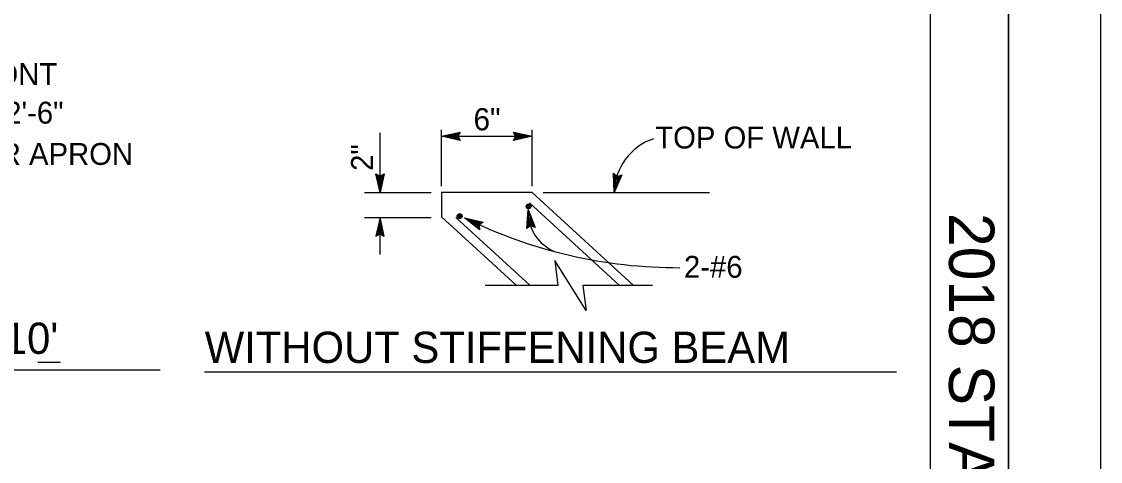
# Model space of a CAD drawing. Extents: x -894 to 866, y -476 to 714.
# Drawn here: x 520.9 to 866, y 219.7 to 360.5 of the extents above; entities that cross this region are included whole.
import ezdxf

# ---------------------------------------------------------------- set-up
doc = ezdxf.new("R2010")
doc.units = 0
for name, color, linetype in [('10 Sheet Format', 7, 'Continuous'), ('56 Stage 3 Anno', 7, 'Continuous'), ('57 Undefined', 7, 'Continuous'), ('60 Nongeo Data', 7, 'Continuous')]:
    doc.layers.add(name, color=color, linetype=linetype)

msp = doc.modelspace()

# ---------------------------------------------------------------- linework, layer by layer
at = {"layer": '10 Sheet Format'}
for p, q in [((836.58, 668.96), (836.58, -431.04)), ((811.55, -406.04), (811.55, 643.96))]:
    msp.add_line(p, q, dxfattribs=at)
for points in [[(-894.04, 713.56), (865.96, 713.56), (865.96, -476.44), (-894.04, -476.44)], [(-863.43, -431.04), (836.58, -431.04), (836.58, 668.96), (-863.43, 668.96)]]:
    msp.add_lwpolyline(points, close=True, dxfattribs=at)
at = {"layer": '56 Stage 3 Anno'}
for p, q in [((635.55, 305.79), (635.55, 324.91)), ((655.17, 307.79), (655.17, 325.79)), ((655.17, 323.79), (661.17, 325.12)), ((656.56, 323.79), (660.93, 324.76)), ((657.93, 323.78), (660.75, 324.41)), ((661.17, 325.12), (660.37, 323.79)), ((661.17, 325.12), (661.17, 325.12)), ((678.97, 323.79), (678.17, 325.13)), ((678.17, 325.13), (678.17, 325.13)), ((678.17, 325.13), (684.17, 323.79)), ((678.38, 324.77), (682.79, 323.79)), ((678.62, 324.41), (681.4, 323.79)), ((684.17, 307.79), (684.17, 325.79)), ((655.17, 323.79), (684.17, 323.79)), ((661.17, 322.45), (655.17, 323.79)), ((655.17, 323.79), (655.17, 323.79)), ((660.95, 322.8), (656.55, 323.79)), ((660.72, 323.16), (657.93, 323.78)), ((659.31, 323.78), (660.52, 324.05)), ((660.54, 323.51), (659.31, 323.78)), ((660.37, 323.79), (661.17, 322.45)), ((661.17, 322.45), (661.17, 322.45)), ((684.17, 323.79), (678.17, 322.46)), ((678.17, 322.46), (678.97, 323.79)), ((678.17, 322.46), (678.17, 322.46)), ((682.78, 323.78), (678.4, 322.82)), ((681.4, 323.79), (678.58, 323.16)), ((678.79, 324.06), (680.02, 323.79)), ((680.02, 323.79), (678.81, 323.52)), ((684.17, 323.79), (684.17, 323.79)), ((635.55, 305.79), (634.22, 311.79)), ((634.22, 311.79), (634.22, 311.79)), ((634.22, 311.79), (635.55, 310.99)), ((635.54, 307.18), (634.58, 311.56)), ((635.55, 308.55), (634.92, 311.38)), ((635.55, 309.94), (635.28, 311.15)), ((635.55, 310.99), (636.89, 311.79)), ((636.89, 311.79), (635.55, 305.79)), ((636.53, 311.58), (635.55, 307.17)), ((636.17, 311.34), (635.55, 308.55)), ((635.82, 311.17), (635.55, 309.94)), ((636.89, 311.79), (636.89, 311.79)), ((710.42, 305.79), (710.25, 311.94)), ((710.25, 311.94), (710.25, 311.94)), ((710.25, 311.94), (711.4, 310.9)), ((712.87, 311.43), (710.42, 305.79)), ((710.68, 307.16), (710.55, 311.64)), ((712.48, 311.28), (710.68, 307.15)), ((710.94, 308.5), (710.86, 311.4)), ((712.08, 311.12), (710.94, 308.5)), ((711.2, 309.86), (711.17, 311.1)), ((711.71, 311.02), (711.2, 309.86)), ((711.4, 310.9), (712.87, 311.43)), ((712.87, 311.43), (712.87, 311.43)), ((630.56, 305.79), (651.92, 305.79)), ((635.55, 305.79), (635.55, 305.79)), ((687.68, 305.79), (740.96, 305.79)), ((710.42, 305.79), (710.42, 305.79)), ((682.45, 294.22), (682.88, 300.35)), ((682.88, 300.35), (682.88, 300.35)), ((682.88, 300.35), (685.09, 294.62)), ((630.56, 297.79), (651.92, 297.79)), ((635.55, 297.79), (634.22, 291.79)), ((635.55, 285.95), (635.55, 297.79)), ((636.89, 291.79), (635.55, 297.79)), ((635.55, 297.79), (635.55, 297.79)), ((667.32, 293.86), (662.53, 297.71)), ((662.53, 297.71), (662.53, 297.71)), ((662.53, 297.71), (668.5, 296.25)), ((667.29, 294.27), (663.77, 297.1)), ((663.78, 297.1), (668.13, 296.04)), ((682.77, 294.49), (683.08, 298.99)), ((683.09, 298.98), (684.7, 294.8)), ((683.09, 294.77), (683.29, 297.62)), ((683.29, 297.62), (684.33, 294.92)), ((635.54, 296.4), (634.58, 292.03)), ((635.55, 295.03), (634.92, 292.2)), ((635.55, 293.65), (635.28, 292.44)), ((636.53, 292.01), (635.55, 296.41)), ((636.17, 292.24), (635.55, 295.03)), ((635.82, 292.42), (635.55, 293.65)), ((667.23, 294.7), (665.01, 296.49)), ((665.01, 296.49), (667.82, 295.8)), ((667.23, 295.09), (666.25, 295.88)), ((666.25, 295.88), (667.45, 295.58)), ((668.5, 296.25), (667.2, 295.41)), ((667.2, 295.41), (667.32, 293.86)), ((667.32, 293.86), (667.32, 293.86)), ((668.5, 296.25), (668.5, 296.25)), ((683.66, 295.21), (682.45, 294.22)), ((682.45, 294.22), (682.45, 294.22)), ((683.41, 295), (683.49, 296.25)), ((683.49, 296.25), (683.94, 295.1)), ((685.09, 294.62), (683.66, 295.21)), ((685.09, 294.62), (685.09, 294.62)), ((634.22, 291.79), (635.55, 292.59)), ((634.22, 291.79), (634.22, 291.79)), ((635.55, 292.59), (636.89, 291.79)), ((636.89, 291.79), (636.89, 291.79))]:
    msp.add_line(p, q, dxfattribs=at)
for centre, radius, start, end in [((728.92, 305.45), 18.51, 108.6574, 178.9321), ((696.59, 299.63), 13.73, 176.9892, 248.6603), ((731.1, 436.77), 155.04, 243.7533, 270.1362)]:
    msp.add_arc(centre, radius, start, end, dxfattribs=at)
at = {"layer": '57 Undefined'}
for p, q in [((320.15, 249.05), (565.22, 249.05)), ((526.11, 251.49), (533.27, 251.49)), ((579.4, 248.43), (800.75, 248.43))]:
    msp.add_line(p, q, dxfattribs=at)
at = {"layer": '60 Nongeo Data'}
for p, q in [((684.17, 305.79), (655.17, 305.79)), ((655.17, 305.79), (655.17, 298)), ((684.17, 305.79), (716.5, 276.09)), ((683.29, 302.52), (712.06, 276.09)), ((655.17, 298), (679.02, 276.09)), ((659.78, 297.84), (683.45, 276.09)), ((669.16, 276.09), (692.41, 276.09)), ((700.41, 276.09), (722.67, 276.09))]:
    msp.add_line(p, q, dxfattribs=at)
msp.add_lwpolyline([(700.42, 276.05), (701.42, 268.05), (691.42, 284.05), (692.42, 276.05)], dxfattribs=at)
for centre, radius in [((683.04, 301.34), 0.781), ((683.04, 301.34), 0.687), ((683.04, 301.34), 0.594), ((683.04, 301.34), 0.5), ((683.04, 301.34), 0.406), ((683.04, 301.34), 0.312), ((683.04, 301.34), 0.219), ((683.04, 301.34), 0.0937), ((660.99, 298.24), 0.781), ((660.99, 298.24), 0.687), ((660.99, 298.24), 0.594), ((660.99, 298.24), 0.5), ((660.99, 298.24), 0.406), ((660.99, 298.24), 0.312), ((660.99, 298.24), 0.219), ((660.99, 298.24), 0.0937)]:
    msp.add_circle(centre, radius, dxfattribs=at)

# ---------------------------------------------------------------- texts
at = {"layer": '10 Sheet Format'}
msp.add_text('2018 STANDARD PLAN D86B', height=14.5, rotation=270, dxfattribs=at).set_placement((817.52, 299.23))
at = {"layer": '57 Undefined'}
for s, height, p in [('#4   @ 12 FRONT', 7, (456.7, 340.17)), ('FACE, BEND 2\'-6"', 7, (456.86, 327.83)), ('6"', 7.087, (665.43, 325.69)), ('TOP OF WALL', 7, (723.56, 319.87)), ('INTO WALL OR APRON', 7, (453.55, 314.62)), ('2-#6', 7, (732.75, 278.52)), ('TYPICAL FOR MAXIMUM "H" < 10\'', 10, (321.05, 254.15)), ('WITHOUT STIFFENING BEAM', 10, (579.45, 251.26))]:
    msp.add_text(s, height=height, dxfattribs=at).set_placement(p)
msp.add_text('2"', height=7, rotation=90, dxfattribs=at).set_placement((633.25, 312.7))

doc.saveas('drawing.dxf')
